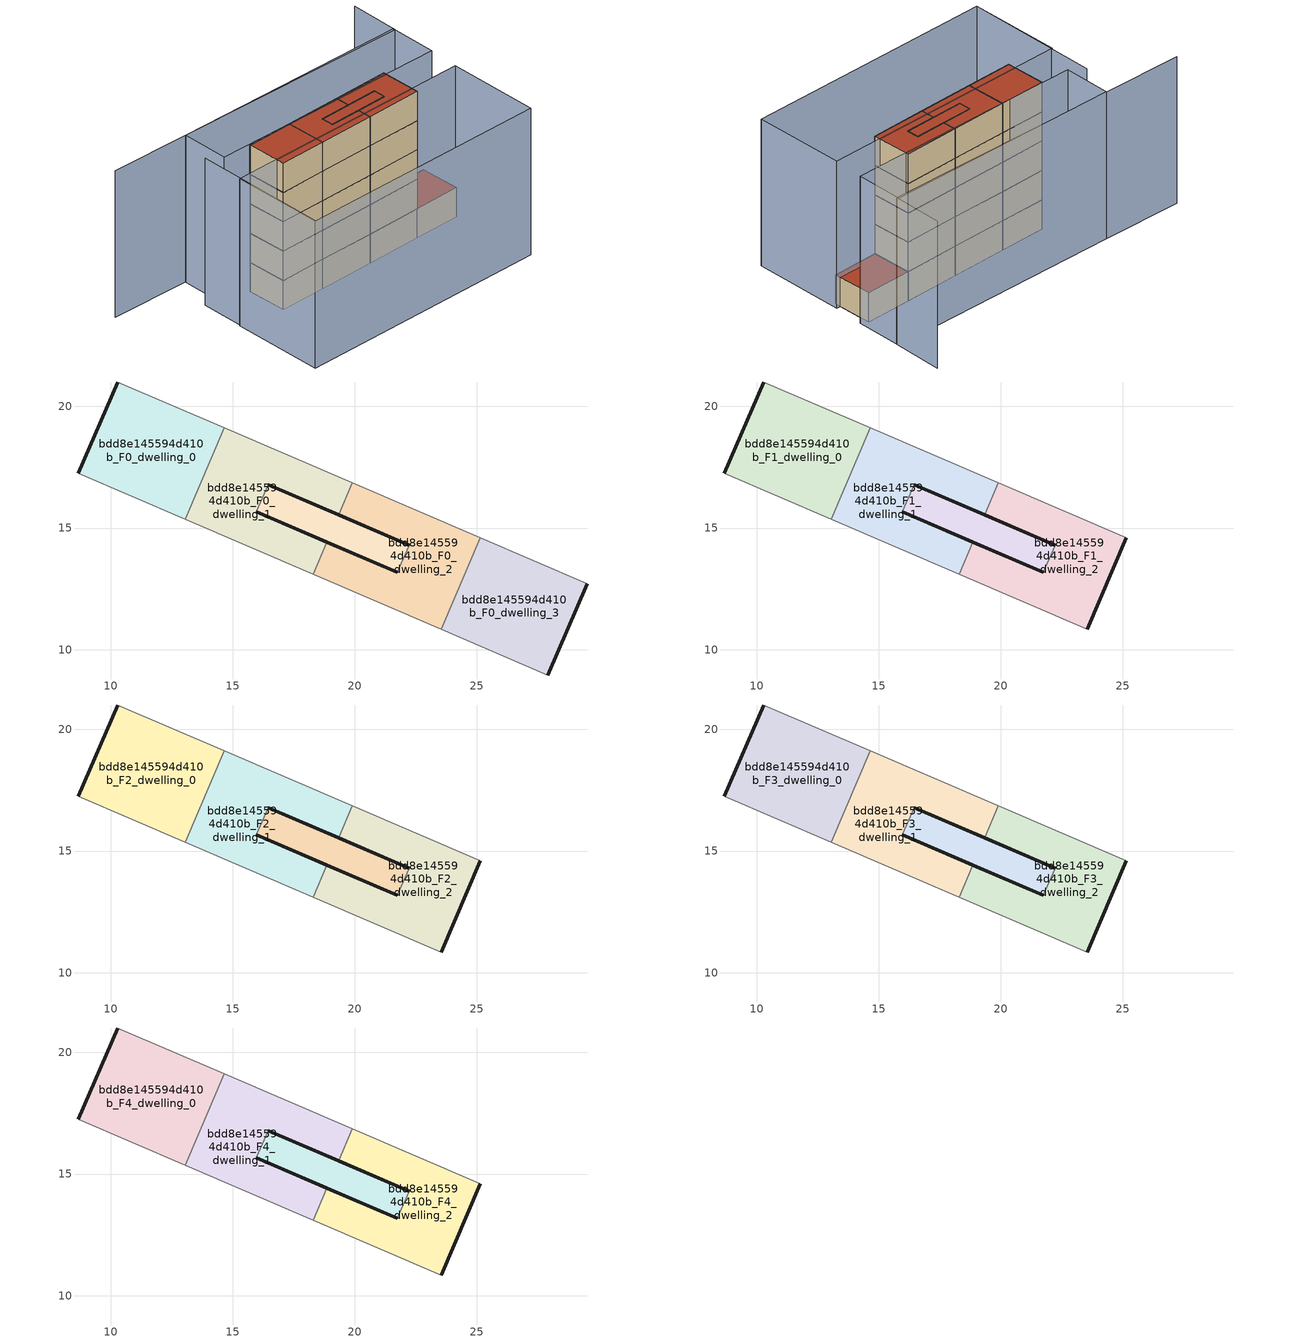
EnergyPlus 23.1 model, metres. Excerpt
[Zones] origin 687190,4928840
bdd8e145594d410b_F0_dwelling_0
 floor ground (EU_floor_Construction): 13.04,15.36 14.65,19.11 10.27,20.99 8.66,17.25 z0
 wall outside (EU_wall_Construction): 8.66,17.25 10.27,20.99 z0:3
 wall adiabatic (EU_wall_Construction): 10.27,20.99 14.65,19.11 / 13.04,15.36 8.66,17.25 z0:3
 wall to bdd8e145594d410b_F0_dwelling_1 (EU_wall_Construction): 14.65,19.11 13.04,15.36 z0:3
bdd8e145594d410b_F0_dwelling_1
 floor ground (EU_floor_Construction): 18.3,13.11 18.86,14.42 15.97,15.66 16.45,16.79 19.34,15.54 19.9,16.86 14.65,19.11 13.04,15.36 z0
 wall outside (EU_wall_Construction): 19.34,15.54 16.45,16.79 / 15.97,15.66 18.86,14.42 z0:3
 wall adiabatic (EU_wall_Construction): 14.65,19.11 19.9,16.86 / 18.3,13.11 13.04,15.36 z0:3
 wall to bdd8e145594d410b_F0_dwelling_2 (EU_wall_Construction): 19.9,16.86 19.34,15.54 / 18.86,14.42 18.29,13.11 z0:3
 wall to bdd8e145594d410b_F0_circulation (EU_wall_Construction): 16.45,16.79 15.97,15.66 z0:3
bdd8e145594d410b_F0_dwelling_2
 floor ground (EU_floor_Construction): 23.55,10.85 25.16,14.6 19.9,16.86 19.34,15.54 22.23,14.3 21.75,13.18 18.86,14.42 18.3,13.11 z0
 wall outside (EU_wall_Construction): 18.86,14.42 21.75,13.18 / 22.23,14.3 19.34,15.54 z0:3
 wall adiabatic (EU_wall_Construction): 19.9,16.86 25.16,14.6 / 23.55,10.85 18.3,13.11 z0:3
 wall to bdd8e145594d410b_F0_circulation (EU_wall_Construction): 21.75,13.18 22.23,14.3 z0:3
 wall to bdd8e145594d410b_F0_dwelling_3 (EU_wall_Construction): 25.16,14.6 23.55,10.85 z0:3
bdd8e145594d410b_F0_dwelling_3
 floor ground (EU_floor_Construction): 27.93,8.97 29.54,12.72 25.16,14.6 23.55,10.85 z0
 wall outside (EU_wall_Construction): 29.54,12.72 27.93,8.97 z0:3
 wall adiabatic (EU_wall_Construction): 25.16,14.6 29.54,12.72 / 27.93,8.97 23.55,10.85 z0:3
 roof outside (EU_roof_Construction): 29.54,12.72 27.93,8.97 23.55,10.85 25.16,14.6 z3
bdd8e145594d410b_F0_circulation
 floor ground (EU_floor_Construction): 21.75,13.18 22.23,14.3 16.45,16.79 15.97,15.66 z0
 wall outside (EU_wall_Construction): 16.45,16.79 22.23,14.3 / 21.75,13.18 15.97,15.66 z0:3
bdd8e145594d410b_F1_dwelling_0
 floor to bdd8e145594d410b_F0_dwelling_0 (EU_floor_Construction): 13.04,15.36 14.65,19.11 10.27,20.99 8.66,17.25 z3
 wall outside (EU_wall_Construction): 8.66,17.25 10.27,20.99 z3:6
 wall adiabatic (EU_wall_Construction): 10.27,20.99 14.65,19.11 / 13.04,15.36 8.66,17.25 z3:6
 wall to bdd8e145594d410b_F1_dwelling_1 (EU_wall_Construction): 14.65,19.11 13.04,15.36 z3:6
bdd8e145594d410b_F1_dwelling_1
 floor to bdd8e145594d410b_F0_dwelling_1 (EU_floor_Construction): 18.29,13.11 18.86,14.42 15.97,15.66 16.45,16.79 19.34,15.54 19.9,16.86 14.65,19.11 13.04,15.36 z3
 wall outside (EU_wall_Construction): 19.34,15.54 16.45,16.79 / 15.97,15.66 18.86,14.42 z3:6
 wall adiabatic (EU_wall_Construction): 14.65,19.11 19.9,16.86 / 18.3,13.11 13.04,15.36 z3:6
 wall to bdd8e145594d410b_F1_dwelling_2 (EU_wall_Construction): 19.9,16.86 19.34,15.54 / 18.86,14.42 18.29,13.11 z3:6
 wall to bdd8e145594d410b_F1_circulation (EU_wall_Construction): 16.45,16.79 15.97,15.66 z3:6
bdd8e145594d410b_F1_dwelling_2
 floor to bdd8e145594d410b_F0_dwelling_2 (EU_floor_Construction): 23.55,10.85 25.15,14.6 19.9,16.86 19.34,15.54 22.23,14.3 21.75,13.18 18.86,14.42 18.29,13.11 z3
 wall outside (EU_wall_Construction): 18.86,14.42 21.75,13.18 / 22.23,14.3 19.34,15.54 / 25.16,14.6 23.55,10.85 z3:6
 wall adiabatic (EU_wall_Construction): 19.9,16.86 25.16,14.6 / 23.55,10.85 18.3,13.11 z3:6
 wall to bdd8e145594d410b_F1_circulation (EU_wall_Construction): 21.75,13.18 22.23,14.3 z3:6
bdd8e145594d410b_F1_circulation
 floor to bdd8e145594d410b_F0_circulation (EU_floor_Construction): 21.75,13.18 22.23,14.3 16.45,16.79 15.97,15.66 z3
 wall outside (EU_wall_Construction): 16.45,16.79 22.23,14.3 / 21.75,13.18 15.97,15.66 z3:6
bdd8e145594d410b_F2_dwelling_0
 floor to bdd8e145594d410b_F1_dwelling_0 (EU_floor_Construction): 13.04,15.36 14.65,19.11 10.27,20.99 8.66,17.25 z6
 wall outside (EU_wall_Construction): 8.66,17.25 10.27,20.99 z6:9
 wall adiabatic (EU_wall_Construction): 10.27,20.99 14.65,19.11 / 13.04,15.36 8.66,17.25 z6:9
 wall to bdd8e145594d410b_F2_dwelling_1 (EU_wall_Construction): 14.65,19.11 13.04,15.36 z6:9
bdd8e145594d410b_F2_dwelling_1
 floor to bdd8e145594d410b_F1_dwelling_1 (EU_floor_Construction): 18.29,13.11 18.86,14.42 15.97,15.66 16.45,16.79 19.34,15.54 19.9,16.86 14.65,19.11 13.04,15.36 z6
 wall outside (EU_wall_Construction): 19.34,15.54 16.45,16.79 / 15.97,15.66 18.86,14.42 z6:9
 wall adiabatic (EU_wall_Construction): 14.65,19.11 19.9,16.86 / 18.3,13.11 13.04,15.36 z6:9
 wall to bdd8e145594d410b_F2_dwelling_2 (EU_wall_Construction): 19.9,16.86 19.34,15.54 / 18.86,14.42 18.29,13.11 z6:9
 wall to bdd8e145594d410b_F2_circulation (EU_wall_Construction): 16.45,16.79 15.97,15.66 z6:9
bdd8e145594d410b_F2_dwelling_2
 floor to bdd8e145594d410b_F1_dwelling_2 (EU_floor_Construction): 23.55,10.85 25.15,14.6 19.9,16.86 19.34,15.54 22.23,14.3 21.75,13.18 18.86,14.42 18.29,13.11 z6
 wall outside (EU_wall_Construction): 18.86,14.42 21.75,13.18 / 22.23,14.3 19.34,15.54 / 25.16,14.6 23.55,10.85 z6:9
 wall adiabatic (EU_wall_Construction): 19.9,16.86 25.16,14.6 / 23.55,10.85 18.3,13.11 z6:9
 wall to bdd8e145594d410b_F2_circulation (EU_wall_Construction): 21.75,13.18 22.23,14.3 z6:9
bdd8e145594d410b_F2_circulation
 floor to bdd8e145594d410b_F1_circulation (EU_floor_Construction): 21.75,13.18 22.23,14.3 16.45,16.79 15.97,15.66 z6
 wall outside (EU_wall_Construction): 16.45,16.79 22.23,14.3 / 21.75,13.18 15.97,15.66 z6:9
bdd8e145594d410b_F3_dwelling_0
 floor to bdd8e145594d410b_F2_dwelling_0 (EU_floor_Construction): 13.04,15.36 14.65,19.11 10.27,20.99 8.66,17.25 z9
 wall outside (EU_wall_Construction): 8.66,17.25 10.27,20.99 z9:12
 wall adiabatic (EU_wall_Construction): 10.27,20.99 14.65,19.11 / 13.04,15.36 8.66,17.25 z9:12
 wall to bdd8e145594d410b_F3_dwelling_1 (EU_wall_Construction): 14.65,19.11 13.04,15.36 z9:12
bdd8e145594d410b_F3_dwelling_1
 floor to bdd8e145594d410b_F2_dwelling_1 (EU_floor_Construction): 18.29,13.11 18.86,14.42 15.97,15.66 16.45,16.79 19.34,15.54 19.9,16.86 14.65,19.11 13.04,15.36 z9
 wall outside (EU_wall_Construction): 19.34,15.54 16.45,16.79 / 15.97,15.66 18.86,14.42 z9:12
 wall adiabatic (EU_wall_Construction): 14.65,19.11 19.9,16.86 / 18.3,13.11 13.04,15.36 z9:12
 wall to bdd8e145594d410b_F3_dwelling_2 (EU_wall_Construction): 19.9,16.86 19.34,15.54 / 18.86,14.42 18.29,13.11 z9:12
 wall to bdd8e145594d410b_F3_circulation (EU_wall_Construction): 16.45,16.79 15.97,15.66 z9:12
bdd8e145594d410b_F3_dwelling_2
 floor to bdd8e145594d410b_F2_dwelling_2 (EU_floor_Construction): 23.55,10.85 25.15,14.6 19.9,16.86 19.34,15.54 22.23,14.3 21.75,13.18 18.86,14.42 18.29,13.11 z9
 wall outside (EU_wall_Construction): 18.86,14.42 21.75,13.18 / 22.23,14.3 19.34,15.54 / 25.16,14.6 23.55,10.85 z9:12
 wall adiabatic (EU_wall_Construction): 19.9,16.86 25.16,14.6 / 23.55,10.85 18.3,13.11 z9:12
 wall to bdd8e145594d410b_F3_circulation (EU_wall_Construction): 21.75,13.18 22.23,14.3 z9:12
bdd8e145594d410b_F3_circulation
 floor to bdd8e145594d410b_F2_circulation (EU_floor_Construction): 21.75,13.18 22.23,14.3 16.45,16.79 15.97,15.66 z9
 wall outside (EU_wall_Construction): 16.45,16.79 22.23,14.3 / 21.75,13.18 15.97,15.66 z9:12
bdd8e145594d410b_F4_dwelling_0
 floor to bdd8e145594d410b_F3_dwelling_0 (EU_floor_Construction): 13.04,15.36 14.65,19.11 10.27,20.99 8.66,17.25 z12
 wall outside (EU_wall_Construction): 8.66,17.25 10.27,20.99 z12:15
 wall adiabatic (EU_wall_Construction): 10.27,20.99 14.65,19.11 / 13.04,15.36 8.66,17.25 z12:15
 wall to bdd8e145594d410b_F4_dwelling_1 (EU_wall_Construction): 14.65,19.11 13.04,15.36 z12:15
 roof outside (EU_roof_Construction): 14.65,19.11 13.04,15.36 8.66,17.25 10.27,20.99 z15
bdd8e145594d410b_F4_dwelling_1
 floor to bdd8e145594d410b_F3_dwelling_1 (EU_floor_Construction): 18.29,13.11 18.86,14.42 15.97,15.66 16.45,16.79 19.34,15.54 19.9,16.86 14.65,19.11 13.04,15.36 z12
 wall outside (EU_wall_Construction): 19.34,15.54 16.45,16.79 / 15.97,15.66 18.86,14.42 z12:15
 wall adiabatic (EU_wall_Construction): 14.65,19.11 19.9,16.86 / 18.3,13.11 13.04,15.36 z12:15
 wall to bdd8e145594d410b_F4_dwelling_2 (EU_wall_Construction): 19.9,16.86 19.34,15.54 / 18.86,14.42 18.29,13.11 z12:15
 wall to bdd8e145594d410b_F4_circulation (EU_wall_Construction): 16.45,16.79 15.97,15.66 z12:15
 roof outside (EU_roof_Construction): 19.9,16.86 19.34,15.54 16.45,16.79 15.97,15.66 18.86,14.42 18.3,13.11 13.04,15.36 14.65,19.11 z15
bdd8e145594d410b_F4_dwelling_2
 floor to bdd8e145594d410b_F3_dwelling_2 (EU_floor_Construction): 23.55,10.85 25.15,14.6 19.9,16.86 19.34,15.54 22.23,14.3 21.75,13.18 18.86,14.42 18.29,13.11 z12
 wall outside (EU_wall_Construction): 18.86,14.42 21.75,13.18 / 22.23,14.3 19.34,15.54 / 25.16,14.6 23.55,10.85 z12:15
 wall adiabatic (EU_wall_Construction): 19.9,16.86 25.16,14.6 / 23.55,10.85 18.3,13.11 z12:15
 wall to bdd8e145594d410b_F4_circulation (EU_wall_Construction): 21.75,13.18 22.23,14.3 z12:15
 roof outside (EU_roof_Construction): 25.16,14.6 23.55,10.85 18.3,13.11 18.86,14.42 21.75,13.18 22.23,14.3 19.34,15.54 19.9,16.86 z15
bdd8e145594d410b_F4_circulation
 floor to bdd8e145594d410b_F3_circulation (EU_floor_Construction): 21.75,13.18 22.23,14.3 16.45,16.79 15.97,15.66 z12
 wall outside (EU_wall_Construction): 16.45,16.79 22.23,14.3 / 21.75,13.18 15.97,15.66 z12:15
 roof outside (EU_roof_Construction): 22.23,14.3 21.75,13.18 15.97,15.66 16.45,16.79 z15
shading: 6.84,23.76 1.2,11.29 / 34.05,20.89 31.89,16.27 / 31.89,16.27 2.15,30.18 / 24.71,0.84 1.16,11.27 / 1.16,11.27 4.94,19.79 / 4.94,19.79 28.48,9.36 / 28.48,9.36 24.71,0.84 / 9.61,26.69 31.93,16.5 / 31.93,16.5 29.93,12.11 / 29.93,12.11 7.61,22.3 / 7.61,22.3 9.61,26.69 z0:15
[Building]
EU S2 Campaign: North Axis=0; Terrain=City; Solar Distribution=FullExterior
[Site:Location]
Bologna: Latitude=44.5; Longitude=11.25; Time Zone=1; Elevation=37
[SizingPeriod:WeatherFileDays]
AnnualSizingPeriod: Begin Month=1; Begin Day of Month=1; End Month=12; End Day of Month=31; Day of Week for Start Day=Monday; Use Weather File Daylight Saving Period=No; Use Weather File Rain and Snow Indicators=No
[MATERIAL]
EU_InternalMass_Material: Roughness=MediumRough; Thickness=0.1; Conductivity=1; Density=1800; Specific Heat=900; Thermal Absorptance=0.9; Solar Absorptance=0.7; Visible Absorptance=0.7
[MATERIAL:NOMASS] Roughness=MediumRough; Thermal Absorptance=0.9; Solar Absorptance=0.7; Visible Absorptance=0.7
Name | Thermal Resistance
EU_wall_NoMass | 0.905828
EU_roof_NoMass | 0.37593
EU_floor_NoMass | 0.67114
[CONSTRUCTION]
EU_wall_Construction: EU_wall_NoMass
EU_roof_Construction: EU_roof_NoMass
EU_floor_Construction: EU_floor_NoMass
EU_InternalMass_Construction: EU_InternalMass_Material
[ZONE] Type=1; Multiplier=1; Ceiling Height=autocalculate; Floor Area=autocalculate; Part of Total Floor Area=Yes
Name | Volume
bdd8e145594d410b_F0_dwelling_0; bdd8e145594d410b_F1_dwelling_0; bdd8e145594d410b_F2_dwelling_0; bdd8e145594d410b_F3_dwelling_0; bdd8e145594d410b_F4_dwelling_0 | 58.385
bdd8e145594d410b_F0_dwelling_1 | 58.3652
bdd8e145594d410b_F1_dwelling_1; bdd8e145594d410b_F2_dwelling_1; bdd8e145594d410b_F3_dwelling_1; bdd8e145594d410b_F4_dwelling_1 | 58.3638
bdd8e145594d410b_F0_dwelling_2; bdd8e145594d410b_F1_dwelling_2; bdd8e145594d410b_F2_dwelling_2; bdd8e145594d410b_F3_dwelling_2; bdd8e145594d410b_F4_dwelling_2 | 58.3645
bdd8e145594d410b_F0_dwelling_3 | 58.374
bdd8e145594d410b_F0_circulation; bdd8e145594d410b_F1_circulation; bdd8e145594d410b_F2_circulation; bdd8e145594d410b_F3_circulation; bdd8e145594d410b_F4_circulation | 23.0977
[INTERNALMASS] Construction=EU_InternalMass_Construction
Name | Zone or ZoneList | Surface Area
bdd8e145594d410b_F0_dwelling_0_EU_InternalMass | bdd8e145594d410b_F0_dwelling_0 | 19.4589
bdd8e145594d410b_F0_dwelling_1_EU_InternalMass | bdd8e145594d410b_F0_dwelling_1 | 19.4589
bdd8e145594d410b_F0_dwelling_2_EU_InternalMass | bdd8e145594d410b_F0_dwelling_2 | 19.4589
bdd8e145594d410b_F0_dwelling_3_EU_InternalMass | bdd8e145594d410b_F0_dwelling_3 | 19.4589
bdd8e145594d410b_F1_dwelling_0_EU_InternalMass | bdd8e145594d410b_F1_dwelling_0 | 25.9452
bdd8e145594d410b_F1_dwelling_1_EU_InternalMass | bdd8e145594d410b_F1_dwelling_1 | 25.9452
bdd8e145594d410b_F1_dwelling_2_EU_InternalMass | bdd8e145594d410b_F1_dwelling_2 | 25.9452
bdd8e145594d410b_F2_dwelling_0_EU_InternalMass | bdd8e145594d410b_F2_dwelling_0 | 25.9452
bdd8e145594d410b_F2_dwelling_1_EU_InternalMass | bdd8e145594d410b_F2_dwelling_1 | 25.9452
bdd8e145594d410b_F2_dwelling_2_EU_InternalMass | bdd8e145594d410b_F2_dwelling_2 | 25.9452
bdd8e145594d410b_F3_dwelling_0_EU_InternalMass | bdd8e145594d410b_F3_dwelling_0 | 25.9452
bdd8e145594d410b_F3_dwelling_1_EU_InternalMass | bdd8e145594d410b_F3_dwelling_1 | 25.9452
bdd8e145594d410b_F3_dwelling_2_EU_InternalMass | bdd8e145594d410b_F3_dwelling_2 | 25.9452
bdd8e145594d410b_F4_dwelling_0_EU_InternalMass | bdd8e145594d410b_F4_dwelling_0 | 25.9452
bdd8e145594d410b_F4_dwelling_1_EU_InternalMass | bdd8e145594d410b_F4_dwelling_1 | 25.9452
bdd8e145594d410b_F4_dwelling_2_EU_InternalMass | bdd8e145594d410b_F4_dwelling_2 | 25.9452
[OTHEREQUIPMENT] Fuel Type=Electricity; Design Level Calculation Method=Watts/Area; Power per Zone Floor Area=1; Fraction Latent=0; Fraction Radiant=0; Fraction Lost=0; Carbon Dioxide Generation Rate=0; EndUse Subcategory=EU_Step8_InternalGains
Name | Zone or ZoneList or Space or SpaceList | Schedule
EU_Step8_InternalGain_bdd8e145594d410b_F0_dwelling_0_f000 | bdd8e145594d410b_F0_dwelling_0 | EU_Step8_GainSchedule_bdd8e145594d410b_F0_dwelling_0_f000
EU_Step8_InternalGain_bdd8e145594d410b_F0_dwelling_1_f000 | bdd8e145594d410b_F0_dwelling_1 | EU_Step8_GainSchedule_bdd8e145594d410b_F0_dwelling_1_f000
EU_Step8_InternalGain_bdd8e145594d410b_F0_dwelling_2_f000 | bdd8e145594d410b_F0_dwelling_2 | EU_Step8_GainSchedule_bdd8e145594d410b_F0_dwelling_2_f000
EU_Step8_InternalGain_bdd8e145594d410b_F0_dwelling_3_f000 | bdd8e145594d410b_F0_dwelling_3 | EU_Step8_GainSchedule_bdd8e145594d410b_F0_dwelling_3_f000
EU_Step8_InternalGain_bdd8e145594d410b_F1_dwelling_0_f000 | bdd8e145594d410b_F1_dwelling_0 | EU_Step8_GainSchedule_bdd8e145594d410b_F1_dwelling_0_f000
EU_Step8_InternalGain_bdd8e145594d410b_F1_dwelling_1_f000 | bdd8e145594d410b_F1_dwelling_1 | EU_Step8_GainSchedule_bdd8e145594d410b_F1_dwelling_1_f000
EU_Step8_InternalGain_bdd8e145594d410b_F1_dwelling_2_f000 | bdd8e145594d410b_F1_dwelling_2 | EU_Step8_GainSchedule_bdd8e145594d410b_F1_dwelling_2_f000
EU_Step8_InternalGain_bdd8e145594d410b_F2_dwelling_0_f000 | bdd8e145594d410b_F2_dwelling_0 | EU_Step8_GainSchedule_bdd8e145594d410b_F2_dwelling_0_f000
EU_Step8_InternalGain_bdd8e145594d410b_F2_dwelling_1_f000 | bdd8e145594d410b_F2_dwelling_1 | EU_Step8_GainSchedule_bdd8e145594d410b_F2_dwelling_1_f000
EU_Step8_InternalGain_bdd8e145594d410b_F2_dwelling_2_f000 | bdd8e145594d410b_F2_dwelling_2 | EU_Step8_GainSchedule_bdd8e145594d410b_F2_dwelling_2_f000
EU_Step8_InternalGain_bdd8e145594d410b_F3_dwelling_0_f000 | bdd8e145594d410b_F3_dwelling_0 | EU_Step8_GainSchedule_bdd8e145594d410b_F3_dwelling_0_f000
EU_Step8_InternalGain_bdd8e145594d410b_F3_dwelling_1_f000 | bdd8e145594d410b_F3_dwelling_1 | EU_Step8_GainSchedule_bdd8e145594d410b_F3_dwelling_1_f000
EU_Step8_InternalGain_bdd8e145594d410b_F3_dwelling_2_f000 | bdd8e145594d410b_F3_dwelling_2 | EU_Step8_GainSchedule_bdd8e145594d410b_F3_dwelling_2_f000
EU_Step8_InternalGain_bdd8e145594d410b_F4_dwelling_0_f000 | bdd8e145594d410b_F4_dwelling_0 | EU_Step8_GainSchedule_bdd8e145594d410b_F4_dwelling_0_f000
EU_Step8_InternalGain_bdd8e145594d410b_F4_dwelling_1_f000 | bdd8e145594d410b_F4_dwelling_1 | EU_Step8_GainSchedule_bdd8e145594d410b_F4_dwelling_1_f000
EU_Step8_InternalGain_bdd8e145594d410b_F4_dwelling_2_f000 | bdd8e145594d410b_F4_dwelling_2 | EU_Step8_GainSchedule_bdd8e145594d410b_F4_dwelling_2_f000
[ZONEINFILTRATION:DESIGNFLOWRATE] Schedule=EU_AlwaysOn; Design Flow Rate Calculation Method=Flow/Area; Flow Rate per Floor Area=0.0005; Constant Term Coefficient=1; Temperature Term Coefficient=0; Velocity Term Coefficient=0; Velocity Squared Term Coefficient=0
Name | Zone or ZoneList or Space or SpaceList
EU_Circulation_Infiltration_bdd8e145594d410b_F0_circulation | bdd8e145594d410b_F0_circulation
EU_Circulation_Infiltration_bdd8e145594d410b_F1_circulation | bdd8e145594d410b_F1_circulation
EU_Circulation_Infiltration_bdd8e145594d410b_F2_circulation | bdd8e145594d410b_F2_circulation
EU_Circulation_Infiltration_bdd8e145594d410b_F3_circulation | bdd8e145594d410b_F3_circulation
EU_Circulation_Infiltration_bdd8e145594d410b_F4_circulation | bdd8e145594d410b_F4_circulation
[ZONEVENTILATION:DESIGNFLOWRATE] Schedule=EU_AlwaysOn; Design Flow Rate Calculation Method=AirChanges/Hour; Air Changes per Hour=0.73129; Ventilation Type=Natural; Fan Pressure Rise=0; Fan Total Efficiency=1; Constant Term Coefficient=1; Temperature Term Coefficient=0; Velocity Term Coefficient=0; Velocity Squared Term Coefficient=0; Minimum Indoor Temperature=-100; Maximum Indoor Temperature=100; Delta Temperature=-100; Minimum Outdoor Temperature=-100; Maximum Outdoor Temperature=100; Maximum Wind Speed=40
Name | Zone or ZoneList or Space or SpaceList
EU_ConstantAir_bdd8e145594d410b_F0_dwelling_0 | bdd8e145594d410b_F0_dwelling_0
EU_ConstantAir_bdd8e145594d410b_F0_dwelling_1 | bdd8e145594d410b_F0_dwelling_1
EU_ConstantAir_bdd8e145594d410b_F0_dwelling_2 | bdd8e145594d410b_F0_dwelling_2
EU_ConstantAir_bdd8e145594d410b_F0_dwelling_3 | bdd8e145594d410b_F0_dwelling_3
EU_ConstantAir_bdd8e145594d410b_F1_dwelling_0 | bdd8e145594d410b_F1_dwelling_0
EU_ConstantAir_bdd8e145594d410b_F1_dwelling_1 | bdd8e145594d410b_F1_dwelling_1
EU_ConstantAir_bdd8e145594d410b_F1_dwelling_2 | bdd8e145594d410b_F1_dwelling_2
EU_ConstantAir_bdd8e145594d410b_F2_dwelling_0 | bdd8e145594d410b_F2_dwelling_0
EU_ConstantAir_bdd8e145594d410b_F2_dwelling_1 | bdd8e145594d410b_F2_dwelling_1
EU_ConstantAir_bdd8e145594d410b_F2_dwelling_2 | bdd8e145594d410b_F2_dwelling_2
EU_ConstantAir_bdd8e145594d410b_F3_dwelling_0 | bdd8e145594d410b_F3_dwelling_0
EU_ConstantAir_bdd8e145594d410b_F3_dwelling_1 | bdd8e145594d410b_F3_dwelling_1
EU_ConstantAir_bdd8e145594d410b_F3_dwelling_2 | bdd8e145594d410b_F3_dwelling_2
EU_ConstantAir_bdd8e145594d410b_F4_dwelling_0 | bdd8e145594d410b_F4_dwelling_0
EU_ConstantAir_bdd8e145594d410b_F4_dwelling_1 | bdd8e145594d410b_F4_dwelling_1
EU_ConstantAir_bdd8e145594d410b_F4_dwelling_2 | bdd8e145594d410b_F4_dwelling_2
[HVACTEMPLATE:THERMOSTAT] Constant Heating Setpoint=20; Constant Cooling Setpoint=50
EU_HeatOnly_bdd8e145594d410b_F0_dwelling_0; EU_HeatOnly_bdd8e145594d410b_F0_dwelling_1; EU_HeatOnly_bdd8e145594d410b_F0_dwelling_2; EU_HeatOnly_bdd8e145594d410b_F0_dwelling_3; EU_HeatOnly_bdd8e145594d410b_F1_dwelling_0; EU_HeatOnly_bdd8e145594d410b_F1_dwelling_1; EU_HeatOnly_bdd8e145594d410b_F1_dwelling_2; EU_HeatOnly_bdd8e145594d410b_F2_dwelling_0; EU_HeatOnly_bdd8e145594d410b_F2_dwelling_1; EU_HeatOnly_bdd8e145594d410b_F2_dwelling_2; EU_HeatOnly_bdd8e145594d410b_F3_dwelling_0; EU_HeatOnly_bdd8e145594d410b_F3_dwelling_1; EU_HeatOnly_bdd8e145594d410b_F3_dwelling_2; EU_HeatOnly_bdd8e145594d410b_F4_dwelling_0; EU_HeatOnly_bdd8e145594d410b_F4_dwelling_1; EU_HeatOnly_bdd8e145594d410b_F4_dwelling_2
[HVACTEMPLATE:ZONE:IDEALLOADSAIRSYSTEM] System Availability Schedule=EU_AlwaysOn; Maximum Heating Supply Air Temperature=50; Minimum Cooling Supply Air Temperature=13; Maximum Heating Supply Air Humidity Ratio=0.0156; Minimum Cooling Supply Air Humidity Ratio=0.0077; Heating Limit=NoLimit; Cooling Limit=NoLimit; Heating Availability Schedule=EU_AlwaysOn; Cooling Availability Schedule=EU_CoolingOff; Dehumidification Control Type=ConstantSensibleHeatRatio; Cooling Sensible Heat Ratio=0.7; Dehumidification Setpoint=60; Humidification Control Type=None; Humidification Setpoint=30; Outdoor Air Method=None; Outdoor Air Flow Rate per Person=0.00944; Outdoor Air Flow Rate per Zone Floor Area=0; Outdoor Air Flow Rate per Zone=0; Demand Controlled Ventilation Type=None; Outdoor Air Economizer Type=NoEconomizer; Heat Recovery Type=None; Sensible Heat Recovery Effectiveness=0.7; Latent Heat Recovery Effectiveness=0.65
Name | Template Thermostat
bdd8e145594d410b_F0_dwelling_0 | EU_HeatOnly_bdd8e145594d410b_F0_dwelling_0
bdd8e145594d410b_F0_dwelling_1 | EU_HeatOnly_bdd8e145594d410b_F0_dwelling_1
bdd8e145594d410b_F0_dwelling_2 | EU_HeatOnly_bdd8e145594d410b_F0_dwelling_2
bdd8e145594d410b_F0_dwelling_3 | EU_HeatOnly_bdd8e145594d410b_F0_dwelling_3
bdd8e145594d410b_F1_dwelling_0 | EU_HeatOnly_bdd8e145594d410b_F1_dwelling_0
bdd8e145594d410b_F1_dwelling_1 | EU_HeatOnly_bdd8e145594d410b_F1_dwelling_1
bdd8e145594d410b_F1_dwelling_2 | EU_HeatOnly_bdd8e145594d410b_F1_dwelling_2
bdd8e145594d410b_F2_dwelling_0 | EU_HeatOnly_bdd8e145594d410b_F2_dwelling_0
bdd8e145594d410b_F2_dwelling_1 | EU_HeatOnly_bdd8e145594d410b_F2_dwelling_1
bdd8e145594d410b_F2_dwelling_2 | EU_HeatOnly_bdd8e145594d410b_F2_dwelling_2
bdd8e145594d410b_F3_dwelling_0 | EU_HeatOnly_bdd8e145594d410b_F3_dwelling_0
bdd8e145594d410b_F3_dwelling_1 | EU_HeatOnly_bdd8e145594d410b_F3_dwelling_1
bdd8e145594d410b_F3_dwelling_2 | EU_HeatOnly_bdd8e145594d410b_F3_dwelling_2
bdd8e145594d410b_F4_dwelling_0 | EU_HeatOnly_bdd8e145594d410b_F4_dwelling_0
bdd8e145594d410b_F4_dwelling_1 | EU_HeatOnly_bdd8e145594d410b_F4_dwelling_1
bdd8e145594d410b_F4_dwelling_2 | EU_HeatOnly_bdd8e145594d410b_F4_dwelling_2
[SIZING:ZONE] Zone Cooling Design Supply Air Temperature Input Method=SupplyAirTemperature; Zone Cooling Design Supply Air Temperature=13; Zone Heating Design Supply Air Temperature Input Method=SupplyAirTemperature; Zone Heating Design Supply Air Temperature=50; Zone Cooling Design Supply Air Humidity Ratio=0.008; Zone Heating Design Supply Air Humidity Ratio=0.008; Cooling Design Air Flow Method=DesignDay; Cooling Design Air Flow Rate=0; Cooling Minimum Air Flow per Zone Floor Area=0.000762; Cooling Minimum Air Flow=0; Cooling Minimum Air Flow Fraction=0.2; Heating Design Air Flow Method=DesignDay; Heating Design Air Flow Rate=0; Heating Maximum Air Flow per Zone Floor Area=0.002032; Heating Maximum Air Flow=0.141576; Heating Maximum Air Flow Fraction=0.3; Account for Dedicated Outdoor Air System=No; Dedicated Outdoor Air System Control Strategy=NeutralSupplyAir; Dedicated Outdoor Air Low Setpoint Temperature for Design=autosize; Dedicated Outdoor Air High Setpoint Temperature for Design=autosize; Zone Load Sizing Method=Sensible Load Only No Latent Load; Zone Latent Cooling Design Supply Air Humidity Ratio Input Method=HumidityRatioDifference; Zone Cooling Design Supply Air Humidity Ratio Difference=0.005; Zone Latent Heating Design Supply Air Humidity Ratio Input Method=HumidityRatioDifference; Zone Humidification Design Supply Air Humidity Ratio Difference=0.005
bdd8e145594d410b_F0_dwelling_0; bdd8e145594d410b_F0_dwelling_1; bdd8e145594d410b_F0_dwelling_2; bdd8e145594d410b_F0_dwelling_3; bdd8e145594d410b_F1_dwelling_0; bdd8e145594d410b_F1_dwelling_1; bdd8e145594d410b_F1_dwelling_2; bdd8e145594d410b_F2_dwelling_0; bdd8e145594d410b_F2_dwelling_1; bdd8e145594d410b_F2_dwelling_2; bdd8e145594d410b_F3_dwelling_0; bdd8e145594d410b_F3_dwelling_1; bdd8e145594d410b_F3_dwelling_2; bdd8e145594d410b_F4_dwelling_0; bdd8e145594d410b_F4_dwelling_1; bdd8e145594d410b_F4_dwelling_2
[SCHEDULE:CONSTANT]
Name | Hourly Value
EU_AlwaysOn | 1
EU_CoolingOff | 0
[SCHEDULE:FILE] Column Number=1; Rows to Skip at Top=0; Number of Hours of Data=8760; Column Separator=Comma; Interpolate to Timestep=No; Minutes per Item=60; Adjust Schedule for Daylight Savings=Yes
Name | File
EU_Step8_GainSchedule_bdd8e145594d410b_F0_dwelling_0_f000 | ../../schedules/bdd8e145594d410b/bdd8e145594d410b_F0_dwelling_0_f000_gain.csv
EU_Step8_GainSchedule_bdd8e145594d410b_F0_dwelling_1_f000 | ../../schedules/bdd8e145594d410b/bdd8e145594d410b_F0_dwelling_1_f000_gain.csv
EU_Step8_GainSchedule_bdd8e145594d410b_F0_dwelling_2_f000 | ../../schedules/bdd8e145594d410b/bdd8e145594d410b_F0_dwelling_2_f000_gain.csv
EU_Step8_GainSchedule_bdd8e145594d410b_F0_dwelling_3_f000 | ../../schedules/bdd8e145594d410b/bdd8e145594d410b_F0_dwelling_3_f000_gain.csv
EU_Step8_GainSchedule_bdd8e145594d410b_F1_dwelling_0_f000 | ../../schedules/bdd8e145594d410b/bdd8e145594d410b_F1_dwelling_0_f000_gain.csv
EU_Step8_GainSchedule_bdd8e145594d410b_F1_dwelling_1_f000 | ../../schedules/bdd8e145594d410b/bdd8e145594d410b_F1_dwelling_1_f000_gain.csv
EU_Step8_GainSchedule_bdd8e145594d410b_F1_dwelling_2_f000 | ../../schedules/bdd8e145594d410b/bdd8e145594d410b_F1_dwelling_2_f000_gain.csv
EU_Step8_GainSchedule_bdd8e145594d410b_F2_dwelling_0_f000 | ../../schedules/bdd8e145594d410b/bdd8e145594d410b_F2_dwelling_0_f000_gain.csv
EU_Step8_GainSchedule_bdd8e145594d410b_F2_dwelling_1_f000 | ../../schedules/bdd8e145594d410b/bdd8e145594d410b_F2_dwelling_1_f000_gain.csv
EU_Step8_GainSchedule_bdd8e145594d410b_F2_dwelling_2_f000 | ../../schedules/bdd8e145594d410b/bdd8e145594d410b_F2_dwelling_2_f000_gain.csv
EU_Step8_GainSchedule_bdd8e145594d410b_F3_dwelling_0_f000 | ../../schedules/bdd8e145594d410b/bdd8e145594d410b_F3_dwelling_0_f000_gain.csv
EU_Step8_GainSchedule_bdd8e145594d410b_F3_dwelling_1_f000 | ../../schedules/bdd8e145594d410b/bdd8e145594d410b_F3_dwelling_1_f000_gain.csv
EU_Step8_GainSchedule_bdd8e145594d410b_F3_dwelling_2_f000 | ../../schedules/bdd8e145594d410b/bdd8e145594d410b_F3_dwelling_2_f000_gain.csv
EU_Step8_GainSchedule_bdd8e145594d410b_F4_dwelling_0_f000 | ../../schedules/bdd8e145594d410b/bdd8e145594d410b_F4_dwelling_0_f000_gain.csv
EU_Step8_GainSchedule_bdd8e145594d410b_F4_dwelling_1_f000 | ../../schedules/bdd8e145594d410b/bdd8e145594d410b_F4_dwelling_1_f000_gain.csv
EU_Step8_GainSchedule_bdd8e145594d410b_F4_dwelling_2_f000 | ../../schedules/bdd8e145594d410b/bdd8e145594d410b_F4_dwelling_2_f000_gain.csv
